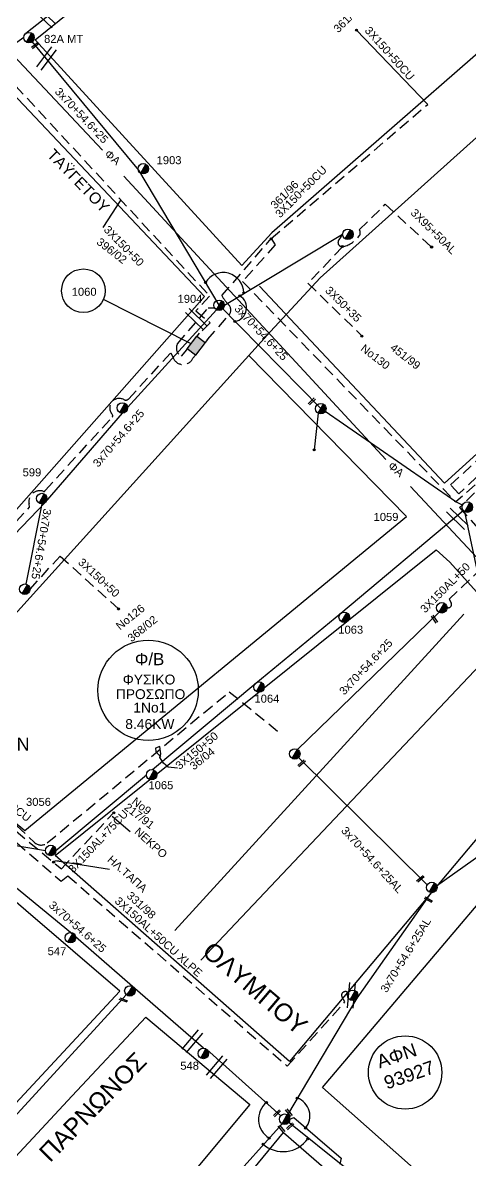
# Model space of a CAD drawing. Header units: millimetres. Extents: x -2449 to 9266, y 48 to 3905.
# Drawn here: x 7936.4 to 8037, y 3466.1 to 3722 of the extents above; entities that cross this region are included whole.
import ezdxf
from ezdxf.enums import TextEntityAlignment as Align

# ---------------------------------------------------------------- set-up
doc = ezdxf.new("R2010")
doc.units = ezdxf.units.MM
doc.linetypes.add('DASHED', pattern=[19.05, 12.7, -6.35])
for name, color, linetype in [('Link Box 4 Διευθύνσεων', 7, 'Continuous'), ('Άγνωστα', 7, 'Continuous'), ('Επιγραφές - Σχήματα', 7, 'Continuous'), ('Καλώδια ΧΤ   3x150+50CU', 7, 'DASHED'), ('Καλώδια ΧΤ   3x150AL+50CU', 7, 'DASHED'), ('Καλώδια ΧΤ   3x150AL+50XLPE', 7, 'DASHED'), ('Καλώδια ΧΤ   3x95+50 AL XLPE', 7, 'DASHED'), ('Μηχανική τομή', 7, 'Continuous'), ('Στύλος ΦΜ', 7, 'Continuous'), ('Στύλος ΦΜ @ 1', 7, 'Continuous'), ('Συνδέσεις', 7, 'Continuous'), ('Συνεστραμμένα ΧΤ   3x70+54.6+25 AL', 7, 'SYN_LINE'), ('Τομή', 7, 'Continuous'), ('Υπόβαθρο ΔΕΗ', 7, 'Continuous'), ('Υπόγεια Καλώδια Δικτύου ΧΤ   .075', 7, 'DASHED')]:
    doc.layers.add(name, color=color, linetype=linetype)
doc.styles.add('ar', font='arial.ttf')
doc.styles.add('arial', font='arial.ttf')
doc.styles.get("Standard").update_dxf_attribs({"font": 'arial.ttf'})
doc.linetypes.add('SYN_LINE', pattern='A,0.5,-0.0001,["/\\/\\/\\/",Standard,S=0.1,R=0,X=0,Y=-0.05],-0.25', length=0.7501)
doc.dimstyles.new('ISO-25', dxfattribs={"dimtxt": 2.5, "dimasz": 2.5, "dimexe": 1.25, "dimexo": 0.625, "dimtad": 1, "dimtxsty": 'Standard', "dimcen": 2.5, "dimadec": 0, "dimazin": 0, "dimtfac": 1, "dimtmove": 0, "dimatfit": 3, "dimfxl": 0, "dimarcsym": 0})

# ---------------------------------------------------------------- blocks, each defined once
blk = doc.blocks.new('ΥΠΑΡΧΩΝ ΤΣΙΜΕΝΤΕΝΙΟΣ ΣΤΥΛΟΣ')
at = {"layer": 'Στύλος ΦΜ'}
blk.add_hatch(color=7, dxfattribs=at).paths.add_polyline_path([(-1.29, -2.28, 0.574793), (2.62, 0, 0.268822), (1.3, 2.27)])
at = {"layer": 'Στύλος ΦΜ', "color": 7}
blk.add_line((-1.29, -2.28), (1.3, 2.27), dxfattribs=at)
blk.add_circle((0, 0), 2.62, dxfattribs=at)
at = {"layer": 'Στύλος ΦΜ', "flags": 4}
for tag, p in [('ΑΡΙΘΜΟΣ', (-4.68, 8.05)), ('ΤΥΠΟΣ', (-4.91, 3.03))]:
    blk.add_attdef(tag, p, '', height=4, dxfattribs=at)
blk = doc.blocks.new('LINK BOX 4 ΑΝΑΧΩΡΗΣΕΩΝ')
at = {"layer": 'Link Box 4 Διευθύνσεων', "ltscale": 40}
blk.add_hatch(color=256, dxfattribs=at).paths.add_polyline_path([(-3.54, 0), (-3.54, -4.67), (3.54, -4.67), (3.54, 0)])
for p, q in [((-3.54, 0), (-5.33, 0)), ((5.33, 0), (3.54, 0)), ((-3.54, -4.67), (-5.33, -4.67)), ((5.33, -4.67), (3.54, -4.67))]:
    blk.add_line(p, q, dxfattribs=at)
blk.add_lwpolyline([(-3.54, -4.67), (-3.54, 0), (3.54, 0), (3.54, -4.67)], close=True, dxfattribs=at)
blk = doc.blocks.new('ΜΗΧΑΝΙΚΗ ΤΟΜΗ')
at = {"layer": 'Μηχανική τομή', "ltscale": 40}
for p, q in [((-1.89, 0.78), (1.89, 0.78)), ((1.89, 0), (-1.89, 0))]:
    blk.add_line(p, q, dxfattribs=at)
blk = doc.blocks.new('ΤΟΜΗ')
at = {"layer": 'Τομή', "ltscale": 40}
for p, q in [((-5.68, 0), (5.68, 0)), ((5.68, -2.33), (-5.68, -2.33))]:
    blk.add_line(p, q, dxfattribs=at)
blk = doc.blocks.new('_ΣΥΝΔΕΣΗ')
at = {"layer": 'Συνδέσεις', "linetype": 'SYN_LINE', "ltscale": 40}
blk.add_hatch(color=256, dxfattribs=at).paths.add_polyline_path([(0.5, -0.01, 1), (-0.5, -0.01, 1)])
at = {"layer": 'Συνδέσεις'}
blk.add_circle((0, -0.01), 0.5, dxfattribs=at)

msp = doc.modelspace()

# ---------------------------------------------------------------- linework, layer by layer
at = {"layer": 'Άγνωστα', "color": 27, "linetype": 'SYN_LINE', "ltscale": 20}
msp.add_lwpolyline([(7936.58, 3718.62), (7922.91, 3708.87), (7891.07, 3683.43)], dxfattribs=at)
at = {"layer": 'Άγνωστα', "color": 30, "linetype": 'SYN_LINE', "ltscale": 15}
msp.add_lwpolyline([(7959.92, 3635.45), (7979.93, 3657.4)], dxfattribs=at)
at = {"layer": 'Άγνωστα', "color": 173, "linetype": 'DASHED', "ltscale": 0.2}
msp.add_lwpolyline([(7971.99, 3646.99, -0.415643), (7971.14, 3649.76), (7978.08, 3657.84), (7979.47, 3657.86)], format="xyb", dxfattribs=at)
at = {"layer": 'Άγνωστα', "color": 173, "linetype": 'SYN_LINE', "ltscale": 20}
msp.add_lwpolyline([(7972.78, 3647.94), (7971.99, 3646.99)], dxfattribs=at)
at = {"layer": 'Άγνωστα', "color": 151, "linetype": 'DASHED', "ltscale": 0.2}
msp.add_lwpolyline([(8048.24, 3615.81), (8043.45, 3621.49), (8034.53, 3612.93), (8058.35, 3586.33), (8060.33, 3586.33)], dxfattribs=at)
at = {"layer": 'Άγνωστα', "color": 6, "linetype": 'DASHED', "ltscale": 0.2}
msp.add_lwpolyline([(8036.32, 3613.01), (8036.32, 3613.02)], dxfattribs=at)
at = {"layer": 'Άγνωστα', "color": 30, "linetype": 'DASHED', "ltscale": 0.2}
msp.add_lwpolyline([(7937.99, 3594.56), (7944.76, 3602.02), (7957.89, 3590.12)], dxfattribs=at)
at = {"layer": 'Άγνωστα', "color": 1, "linetype": 'SYN_LINE', "ltscale": 20}
msp.add_lwpolyline([(7943.82, 3535.8), (7964.15, 3552.84)], dxfattribs=at)
at = {"layer": 'Άγνωστα'}
msp.add_circle((8022.33, 3485.88), 8.24, dxfattribs=at)
at = {"layer": 'Επιγραφές - Σχήματα', "linetype": 'Continuous', "ltscale": 0.2}
for points in [[(7954.47, 3659.8), (7974.14, 3649.86)], [(7971.16, 3554.33), (7969.08, 3554.57), (7968, 3555.41), (7967.15, 3556.72), (7967.38, 3557.57), (7967.15, 3559.19), (7966.23, 3558.8), (7966.3, 3558.03), (7967.38, 3556.8)]]:
    msp.add_lwpolyline(points, dxfattribs=at)
msp.add_circle((7950, 3661.69), 4.91, dxfattribs=at)
at = {"layer": 'Επιγραφές - Σχήματα', "color": 202}
msp.add_circle((7964.55, 3571.83), 11.28, dxfattribs=at)
at = {"layer": 'Επιγραφές - Σχήματα', "linetype": 'Continuous', "ltscale": 0.2}
for centre, radius, start, end in [((7981.41, 3661.15), 4.63, 0.9189, 148.7848), ((7983.56, 3657.88), 3.12, 279.5208, 58.7265), ((7996.65, 3476.08), 4.29, 320.3692, 70.5089), ((7994.28, 3475.36), 4.92, 129.6238, 239.2506), ((7994.87, 3474.9), 6.83, 228.9808, 324.7336)]:
    msp.add_arc(centre, radius, start, end, dxfattribs=at)
at = {"layer": 'Καλώδια ΧΤ   3x150+50CU', "color": 27, "ltscale": 40}
msp.add_lwpolyline([(8027.42, 3703.61), (8011.41, 3720.32)], dxfattribs=at)
at = {"layer": 'Καλώδια ΧΤ   3x150+50CU', "color": 27, "ltscale": 0.2}
msp.add_lwpolyline([(7977.89, 3650.73), (7982.71, 3656.19, 0.400346), (7982.61, 3658.6, -0.082133), (7981.14, 3660.6), (7992.24, 3673.41), (8027.42, 3703.61)], format="xyb", dxfattribs=at)
msp.add_lwpolyline([(7992.24, 3673.41), (7993.14, 3672.02), (7985.77, 3663.78), (8033.7, 3614.19)], dxfattribs=at)
at = {"layer": 'Καλώδια ΧΤ   3x150AL+50CU', "color": 30, "linetype": 'DASHED', "ltscale": 0.2}
msp.add_lwpolyline([(8050.37, 3617.73), (8044.02, 3624.91), (8034.37, 3616.03), (8032.56, 3618), (8081.94, 3664.11), (8082.4, 3663.83, 0.849561), (8085.08, 3666.86), (8123.91, 3701.29), (8123.06, 3702.22, -0.255549), (8121.12, 3710.25), (8107.87, 3724.98), (8103.71, 3726.37, -1.820688), (8105.44, 3727.83)], format="xyb", dxfattribs=at)
at = {"layer": 'Καλώδια ΧΤ   3x150AL+50CU', "color": 27, "linetype": 'DASHED', "ltscale": 0.2}
msp.add_lwpolyline([(8049.27, 3616.74), (8043.81, 3623.04), (8033.7, 3614.19)], dxfattribs=at)
at = {"layer": 'Καλώδια ΧΤ   3x150AL+50CU', "color": 62, "ltscale": 0.2}
msp.add_lwpolyline([(7915.8, 3558.96), (7917.74, 3558.98, -0.346233), (7921.14, 3554.39), (7938.94, 3537.64, 0.369758), (7941.86, 3537.5), (7982.79, 3571.49), (7994.54, 3561.92)], format="xyb", dxfattribs=at)
at = {"layer": 'Καλώδια ΧΤ   3x150AL+50CU', "color": 27, "ltscale": 0.2}
msp.add_lwpolyline([(7913.08, 3555.64), (7912.77, 3552.63, 0.602274), (7919.64, 3548.04, -0.335701), (7923.46, 3547.45), (7945, 3528.91), (7946.53, 3530.08), (7995.84, 3487.3), (8008.81, 3501.76), (8008.16, 3502.81, -0.927541), (8009.5, 3503.78, 1.484398)], format="xyb", dxfattribs=at)
at = {"layer": 'Καλώδια ΧΤ   3x150AL+50XLPE', "color": 151, "linetype": 'SYN_LINE', "ltscale": 20}
msp.add_lwpolyline([(8039.83, 3592.91), (8035.74, 3611.99)], dxfattribs=at)
at = {"layer": 'Καλώδια ΧΤ   3x150AL+50XLPE', "color": 2, "ltscale": 0.2}
msp.add_lwpolyline([(8050.12, 3588.23), (8039.56, 3599.28), (8032.22, 3592.31), (8032.68, 3591.47, -0.610661), (8031.97, 3590.41, 0.063189), (8031.76, 3590.41, 0.87588)], format="xyb", dxfattribs=at)
at = {"layer": 'Καλώδια ΧΤ   3x95+50 AL XLPE', "color": 6, "linetype": 'DASHED', "ltscale": 0.2}
msp.add_lwpolyline([(8008.27, 3674.38), (8007.41, 3673.13, 0.6975), (8008.49, 3671.61, 0.168963), (8012.03, 3674.02, 0.330371), (8012.03, 3675.38), (8017.86, 3681.14)], format="xyb", dxfattribs=at)
msp.add_lwpolyline([(8017.86, 3681.14), (8028.28, 3671.49)], dxfattribs=at)
at = {"layer": 'Συνεστραμμένα ΧΤ   3x70+54.6+25 AL', "color": 85, "linetype": 'Continuous', "ltscale": 0.2}
for p, q in [((7954.3, 3693.32), (7928.1, 3721.12)), ((7959.07, 3687.48), (8017.97, 3623.75)), ((8023.56, 3617.65), (8101.56, 3533.95))]:
    msp.add_line(p, q, dxfattribs=at)
at = {"layer": 'Συνεστραμμένα ΧΤ   3x70+54.6+25 AL', "color": 1, "ltscale": 20}
msp.add_line((7933.55, 3474.86), (7960.46, 3504.22), dxfattribs=at)
at = {"layer": 'Συνεστραμμένα ΧΤ   3x70+54.6+25 AL', "color": 85, "ltscale": 20}
msp.add_line((7994.66, 3474.34), (7977.14, 3454.8), dxfattribs=at)
at = {"layer": 'Συνεστραμμένα ΧΤ   3x70+54.6+25 AL', "color": 1, "linetype": 'SYN_LINE', "ltscale": 20}
for points in [[(8025.72, 3794.46), (8005.62, 3777.09), (7975.17, 3751.96), (7950.16, 3729.97), (7937.03, 3719.54)], [(7965.53, 3554), (7988.74, 3573.46), (8007.89, 3589.16), (8035.41, 3612.26)], [(7976.96, 3491.33), (7961.04, 3505.24), (7947.08, 3517.37), (7920.15, 3539.41), (7903.22, 3554.21)], [(7920.15, 3539.41), (7941.47, 3535.8)]]:
    msp.add_lwpolyline(points, dxfattribs=at)
at = {"layer": 'Συνεστραμμένα ΧΤ   3x70+54.6+25 AL', "color": 6, "linetype": 'SYN_LINE', "ltscale": 20}
for points in [[(7980.51, 3658.42), (7962.43, 3688.78), (7937.76, 3718.62)], [(7981.69, 3658.42), (8008.27, 3674.38)], [(8035.24, 3613.5), (8033.7, 3614.19), (8003.37, 3635.17), (7980.51, 3658.42)]]:
    msp.add_lwpolyline(points, dxfattribs=at)
at = {"layer": 'Συνεστραμμένα ΧΤ   3x70+54.6+25 AL', "color": 30, "linetype": 'SYN_LINE', "ltscale": 20}
for points in [[(7915.71, 3588.06), (7916.71, 3588.45), (7941.47, 3614.14), (7958.77, 3634.15)], [(7940.62, 3613.78), (7937.05, 3595.71)]]:
    msp.add_lwpolyline(points, dxfattribs=at)
at = {"layer": 'Συνεστραμμένα ΧΤ   3x70+54.6+25 AL', "color": 6, "linetype": 'SYN_LINE', "ltscale": 10}
msp.add_lwpolyline([(8002.78, 3634.15), (8001.87, 3625.9)], dxfattribs=at)
at = {"layer": 'Συνεστραμμένα ΧΤ   3x70+54.6+25 AL', "color": 2, "linetype": 'SYN_LINE', "ltscale": 20}
for points in [[(7998.12, 3558.54), (8030, 3589.37)], [(8027.32, 3528.11), (7998.37, 3556.69)], [(8054.66, 3545.73), (8029.4, 3527.75)], [(8028.2, 3526.32), (8011.5, 3502.56), (7995.85, 3476.38)]]:
    msp.add_lwpolyline(points, dxfattribs=at)
at = {"layer": 'Συνεστραμμένα ΧΤ   3x70+54.6+25 AL', "color": 85, "linetype": 'SYN_LINE', "ltscale": 20}
for points in [[(7994.35, 3476.14), (7977.74, 3491.03)], [(8063.78, 3415.29), (8031.47, 3444.39), (8008.7, 3464.55), (7996.16, 3474.63)]]:
    msp.add_lwpolyline(points, dxfattribs=at)
at = {"layer": 'Συνεστραμμένα ΧΤ   3x70+54.6+25 AL', "color": 2, "linetype": 'SYN_LINE', "ltscale": 15}
msp.add_lwpolyline([(7996.42, 3475.37), (7997.31, 3475.75), (8007.96, 3466.57), (8007.64, 3465.22)], dxfattribs=at)
at = {"layer": 'Υπόβαθρο ΔΕΗ'}
for points in [[(8036.39, 3800.48), (8080.49, 3752.16), (8065.71, 3739.3), (8065.71, 3738.83), (7992.35, 3674.74), (7985.64, 3667.37), (7939.14, 3718.13), (7966.14, 3739.97), (7965.57, 3740.14), (8036.39, 3800.48)], [(8089.63, 3742.27), (8003.25, 3664.62), (7992.04, 3652.5), (7912.71, 3564.74), (7910.21, 3562.25), (7936.86, 3540.28), (8022.61, 3610.9), (7987.18, 3647.12)], [(8089.63, 3742.27), (8125.81, 3704.35), (8031.22, 3618.4), (7989.6, 3662.69)], [(7934.02, 3706.16), (7977.2, 3660.36), (7899.96, 3572.89), (7838.25, 3627.47), (7934.02, 3706.16)], [(8062.49, 3567.12), (7996.31, 3488.38), (7943.68, 3534.7), (8029.28, 3603.41), (8032.35, 3600.65)], [(8062.49, 3567.12), (8032.35, 3600.65)], [(8035.5, 3588.94), (7970.55, 3517.78)], [(7976.38, 3511.11), (8039.18, 3577.55)], [(8126.94, 3496.91), (8059.84, 3432.8), (8003.78, 3482.52), (8069.16, 3559.74), (8126.94, 3496.91)], [(7849.69, 3387.36), (7958.2, 3504.15), (7926.43, 3531.34), (7823.45, 3414.93), (7849.69, 3387.36)], [(7855.52, 3380.43), (7879.83, 3408.13), (7916.95, 3447.9), (7947.5, 3480.62), (7964.05, 3498.35), (7987.45, 3478.67), (7883.29, 3353.92), (7868.3, 3368.79)], [(7951.73, 3419.9), (7995.01, 3472.35), (8062.04, 3414.15), (8017.32, 3362.66), (7951.73, 3419.9)]]:
    msp.add_lwpolyline(points, dxfattribs=at)
at = {"layer": 'Υπόγεια Καλώδια Δικτύου ΧΤ   .075', "color": 133, "linetype": 'DASHED', "ltscale": 0.2}
msp.add_lwpolyline([(7925.3, 3705.95), (7932.17, 3710.6), (7978.38, 3660.48), (7975.26, 3657.17), (7978.53, 3654.46), (7975.77, 3651.8)], dxfattribs=at)
at = {"layer": 'Υπόγεια Καλώδια Δικτύου ΧΤ   .075', "color": 6, "linetype": 'DASHED', "ltscale": 0.2}
msp.add_lwpolyline([(8008.23, 3671.57), (8000.48, 3663.36), (8012.61, 3651.54)], dxfattribs=at)
at = {"layer": 'Υπόγεια Καλώδια Δικτύου ΧΤ   .075', "color": 173, "linetype": 'DASHED', "ltscale": 0.2}
msp.add_lwpolyline([(7915.9, 3557.34, 0.739554), (7910.59, 3564.59), (7901.5, 3572.87), (7912.56, 3585.56), (7912.41, 3586.22, -0.540668), (7916.01, 3590.06, 0.421947), (7916.52, 3590.43), (7937.91, 3613.04), (7937.77, 3613.8, -0.573167), (7941.02, 3616.57, 0.412239), (7941.38, 3616.74), (7956.48, 3633.28, 0.387901), (7956.48, 3633.88, -0.848014), (7959.09, 3637.2, 0.328134), (7960.12, 3637.34), (7969.66, 3647.75), (7970.15, 3646.6, 0.647835), (7974.63, 3646.51)], format="xyb", dxfattribs=at)
at = {"layer": 'Υπόγεια Καλώδια Δικτύου ΧΤ   .075', "color": 2, "linetype": 'DASHED', "ltscale": 0.2}
for points in [[(7920.29, 3552.37), (7945.04, 3531.67)], [(7945.04, 3531.67), (7956.87, 3544.35)]]:
    msp.add_lwpolyline(points, dxfattribs=at)

# ---------------------------------------------------------------- block references
at = {"layer": 'Link Box 4 Διευθύνσεων', "xscale": 0.5, "yscale": 0.5, "zscale": 0.5, "rotation": 52.26436619085629}
msp.add_blockref('LINK BOX 4 ΑΝΑΧΩΡΗΣΕΩΝ', (7974.41, 3650.05), dxfattribs=at)
at = {"layer": 'Μηχανική τομή'}
for p, xscale, yscale, zscale, rotation in [((7939.08, 3717.01), 0.499999999999879, 0.499999999999879, 0.499999999999879, 217.4717315120213), ((8001.22, 3636.93), 0.4999999999999827, 0.4999999999999827, 0.4999999999999827, 223.3085265091183), ((8029.11, 3587.95), 0.4999999999999988, 0.4999999999999988, 0.4999999999999988, 124.2828584634811), ((7998.93, 3555.55), 0.4999999999999998, 0.4999999999999998, 0.4999999999999998, 219.832260364199), ((8025.65, 3529.59), 0.4999999999999998, 0.4999999999999998, 0.4999999999999998, 219.832260364199), ((8027.69, 3524.88), 0.4999999999999989, 0.4999999999999989, 0.4999999999999989, 150.004758577269), ((7959.05, 3502.33), 0.4999999999999664, 0.4999999999999664, 0.4999999999999664, 161.0333520127776), ((7993.39, 3476.86), 0.499999999999999, 0.499999999999999, 0.499999999999999, 223.3085265091203), ((7996.01, 3476.71), 0.4999999999999989, 0.4999999999999989, 0.4999999999999989, 309.2415489733388), ((7996.34, 3473.93), 0.499999999999999, 0.499999999999999, 0.499999999999999, 223.3085265091203), ((7994.41, 3473.08), 0.4999999999999989, 0.4999999999999989, 0.4999999999999989, 309.2415489733388)]:
    msp.add_blockref('ΜΗΧΑΝΙΚΗ ΤΟΜΗ', p, dxfattribs=dict(at, xscale=xscale, yscale=yscale, zscale=zscale, rotation=rotation))
at = {"layer": 'Στύλος ΦΜ @ 1', "ltscale": 40}
ref = msp.add_blockref('ΥΠΑΡΧΩΝ ΤΣΙΜΕΝΤΕΝΙΟΣ ΣΤΥΛΟΣ', (7937.76, 3718.62), dxfattribs=dict(at, xscale=0.4499999999998181, yscale=0.4499999999998181, zscale=0.4499999999998181))
ref.add_attrib('ΤΥΠΟΣ', '82A ΜΤ', (7941.15, 3717.43), dxfattribs={"layer": 'Στύλος ΦΜ', "height": 1.8, "flags": 4})
ref = msp.add_blockref('ΥΠΑΡΧΩΝ ΤΣΙΜΕΝΤΕΝΙΟΣ ΣΤΥΛΟΣ', (7963.45, 3689.13), dxfattribs=dict(at, xscale=0.4499999999998181, yscale=0.4499999999998181, zscale=0.4499999999998181))
ref.add_attrib('ΑΡΙΘΜΟΣ', '1903', (7966.46, 3690.15), dxfattribs={"layer": 'Στύλος ΦΜ', "height": 1.8, "flags": 4})
at = {"layer": 'Στύλος ΦΜ @ 1', "ltscale": 40, "xscale": 0.4499999999998181, "yscale": 0.4499999999998181, "zscale": 0.4499999999998181}
for p in [(8009.45, 3674.38), (7958.75, 3635.33), (8003.37, 3635.17), (7936.82, 3594.56), (8030.58, 3590.39), (7997.53, 3557.52), (8028.32, 3527.49), (7960.45, 3504.22), (8010.54, 3503.24), (7995.24, 3475.37)]:
    msp.add_blockref('ΥΠΑΡΧΩΝ ΤΣΙΜΕΝΤΕΝΙΟΣ ΣΤΥΛΟΣ', p, dxfattribs=at)
at = {"layer": 'Στύλος ΦΜ @ 1', "ltscale": 40}
ref = msp.add_blockref('ΥΠΑΡΧΩΝ ΤΣΙΜΕΝΤΕΝΙΟΣ ΣΤΥΛΟΣ', (7980.51, 3658.42), dxfattribs=dict(at, xscale=0.4499999999998181, yscale=0.4499999999998181, zscale=0.4499999999998181))
ref.add_attrib('ΑΡΙΘΜΟΣ', '1904', (7971.17, 3658.97), dxfattribs={"layer": 'Στύλος ΦΜ', "height": 1.8, "flags": 4})
ref = msp.add_blockref('ΥΠΑΡΧΩΝ ΤΣΙΜΕΝΤΕΝΙΟΣ ΣΤΥΛΟΣ', (7940.62, 3614.96), dxfattribs=dict(at, xscale=0.4499999999998181, yscale=0.4499999999998181, zscale=0.4499999999998181))
ref.add_attrib('ΑΡΙΘΜΟΣ', '599', (7936.33, 3619.95), dxfattribs={"layer": 'Στύλος ΦΜ', "height": 1.8, "flags": 4})
ref = msp.add_blockref('ΥΠΑΡΧΩΝ ΤΣΙΜΕΝΤΕΝΙΟΣ ΣΤΥΛΟΣ', (8036.32, 3613.02), dxfattribs=dict(at, xscale=0.4499999999998181, yscale=0.4499999999998181, zscale=0.4499999999998181))
ref.add_attrib('ΑΡΙΘΜΟΣ', '1059', (8015.24, 3609.92), dxfattribs={"layer": 'Στύλος ΦΜ', "height": 1.8, "flags": 4})
ref = msp.add_blockref('ΥΠΑΡΧΩΝ ΤΣΙΜΕΝΤΕΝΙΟΣ ΣΤΥΛΟΣ', (8008.63, 3588.25), dxfattribs=dict(at, xscale=0.4499999999998181, yscale=0.4499999999998181, zscale=0.4499999999998181))
ref.add_attrib('ΑΡΙΘΜΟΣ', '1063', (8007.3, 3584.56), dxfattribs={"layer": 'Στύλος ΦΜ', "height": 1.8, "flags": 4})
ref = msp.add_blockref('ΥΠΑΡΧΩΝ ΤΣΙΜΕΝΤΕΝΙΟΣ ΣΤΥΛΟΣ', (7989.49, 3572.56), dxfattribs=dict(at, xscale=0.4499999999998181, yscale=0.4499999999998181, zscale=0.4499999999998181))
ref.add_attrib('ΤΥΠΟΣ', '1064', (7988.46, 3569.04), dxfattribs={"layer": 'Στύλος ΦΜ', "height": 1.8, "flags": 4})
ref = msp.add_blockref('ΥΠΑΡΧΩΝ ΤΣΙΜΕΝΤΕΝΙΟΣ ΣΤΥΛΟΣ', (7965.33, 3552.84), dxfattribs=dict(at, xscale=0.4499999999998181, yscale=0.4499999999998181, zscale=0.4499999999998181))
ref.add_attrib('ΑΡΙΘΜΟΣ', '1065', (7964.62, 3549.58), dxfattribs={"layer": 'Στύλος ΦΜ', "height": 1.8, "flags": 4})
ref = msp.add_blockref('ΥΠΑΡΧΩΝ ΤΣΙΜΕΝΤΕΝΙΟΣ ΣΤΥΛΟΣ', (7942.65, 3535.8), dxfattribs=dict(at, xscale=0.4499999999998181, yscale=0.4499999999998181, zscale=0.4499999999998181))
ref.add_attrib('ΤΥΠΟΣ', '3056', (7937.1, 3545.84), dxfattribs={"layer": 'Στύλος ΦΜ', "height": 1.8, "flags": 4})
ref = msp.add_blockref('ΥΠΑΡΧΩΝ ΤΣΙΜΕΝΤΕΝΙΟΣ ΣΤΥΛΟΣ', (7947.08, 3516.19), dxfattribs=dict(at, xscale=0.4499999999998181, yscale=0.4499999999998181, zscale=0.4499999999998181))
ref.add_attrib('ΤΥΠΟΣ', '547', (7941.95, 3512.25), dxfattribs={"layer": 'Στύλος ΦΜ', "height": 1.8, "flags": 4})
ref = msp.add_blockref('ΥΠΑΡΧΩΝ ΤΣΙΜΕΝΤΕΝΙΟΣ ΣΤΥΛΟΣ', (7976.96, 3490.15), dxfattribs=dict(at, xscale=0.4499999999998181, yscale=0.4499999999998181, zscale=0.4499999999998181))
ref.add_attrib('ΤΥΠΟΣ', '548', (7971.78, 3486.49), dxfattribs={"layer": 'Στύλος ΦΜ', "height": 1.8, "flags": 4})
at = {"layer": 'Συνδέσεις', "xscale": 0.4500000000000455, "yscale": 0.4500000000000455, "zscale": 0.4500000000000455}
for p in [(8011.41, 3720.32), (7992.21, 3673.36), (8008.22, 3671.64), (8028.29, 3671.53), (7977.46, 3663.56), (7986.05, 3661.23), (7985.2, 3660.53), (7984.07, 3654.8), (8012.57, 3651.47), (8001.87, 3625.9), (7957.89, 3590.12), (7956.82, 3544.29), (7943.3, 3533.2), (7991.15, 3479.15), (7998.09, 3480.13), (7999.96, 3473.35), (7990.39, 3469.75), (7991.77, 3471.13), (8000.44, 3470.96)]:
    msp.add_blockref('_ΣΥΝΔΕΣΗ', p, dxfattribs=at)
at = {"layer": 'Τομή'}
for p, xscale, yscale, zscale, rotation in [((7940.91, 3722.77), 0.4999999999999942, 0.4999999999999942, 0.4999999999999942, 135.7962430574156), ((7941.21, 3714.28), 0.5000000000000154, 0.5000000000000154, 0.5000000000000154, 52.92211781636168), ((7974.99, 3654.85), 0.4999999999999942, 0.4999999999999942, 0.4999999999999942, 135.7962430574156), ((8033.67, 3610), 0.4999999999999942, 0.4999999999999942, 0.4999999999999942, 135.7962430574156), ((8009.66, 3503.26), 0.5000000000000009, 0.5000000000000009, 0.5000000000000009, 84.92330898060986), ((7974.03, 3493.28), 0.4999999999999998, 0.4999999999999998, 0.4999999999999998, 49.65222148479702), ((7979.48, 3487.46), 0.4999999999999998, 0.4999999999999998, 0.4999999999999998, 49.65222148479702)]:
    msp.add_blockref('ΤΟΜΗ', p, dxfattribs=dict(at, xscale=xscale, yscale=yscale, zscale=zscale, rotation=rotation))

# ---------------------------------------------------------------- texts
at = {"layer": 'Άγνωστα', "linetype": 'SYN_LINE', "ltscale": 20, "char_height": 1.8, "width": 69.1904, "attachment_point": 1, "style": 'arial'}
for s, insert, rotation in [('3X50+35', (8005.48, 3662.87), 315.372), ('3X150+50', (7949.86, 3601.73), 317.3341), ('3X150+50', (7970.47, 3555.27), 39.7676), ('3X150AL+75CU', (7946.39, 3531.85), 46.7115)]:
    msp.add_mtext(s, dxfattribs=dict(at, insert=insert, rotation=rotation))
at = {"layer": 'Επιγραφές - Σχήματα', "color": 1, "style": 'ar'}
for s, height, p in [('Φ/Β', 2.719, (7964.88, 3578.89)), ('ΦΥΣΙΚΟ ', 2.224, (7965.18, 3574.25)), ('1No1', 2.224, (7964.93, 3567.93)), ('8.46KW', 2.224, (7964.93, 3564.24))]:
    msp.add_text(s, height=height, dxfattribs=at).set_placement(p, align=Align.MIDDLE)
at = {"layer": 'Επιγραφές - Σχήματα', "linetype": 'SYN_LINE', "ltscale": 20, "char_height": 1.8, "width": 69.1904, "attachment_point": 1, "style": 'arial'}
for s, insert, rotation in [('361/96', (8006.02, 3720.84), 45.2077), ('361/96', (7991.87, 3681.21), 45.2077), ('396/02', (7953.89, 3673.75), 322.3027), ('Nο130', (8013.26, 3649.81), 322.3027), ('451/99', (8019.9, 3649.97), 322.3027), ('Nο126', (7957.08, 3586.68), 38.821), ('368/02', (7959.69, 3583.98), 38.821), ('36/04', (7973.7, 3555.18), 38.821), ('217/91', (7960.09, 3546.62), 322.3027), ('Νο9', (7961.81, 3547.92), 322.3027), ('ΝΕΚΡΟ', (7962.52, 3541.13), 317.944), ('ΗΛ.ΤΑΠΑ', (7956.44, 3534.87), 317.944), ('331/98', (7960.77, 3526.74), 317.944)]:
    msp.add_mtext(s, dxfattribs=dict(at, insert=insert, rotation=rotation))
at = {"layer": 'Επιγραφές - Σχήματα', "width": 157.7424, "attachment_point": 1}
for s, insert, char_height, rotation in [('\\pt80;ΤΑΫΓΕΤΟΥ', (7943.43, 3693.84), 2.5, 314.0847), ('ΟΛΥΜΠΟΥ', (7979.04, 3515.61), 4, 319.5815), ('ΑΦΝ\\P93927', (8015.61, 3489.59), 3, 18.9876), ('\\pt128;ΠΑΡΝΩΝΟΣ', (7939.64, 3468.25), 4, 45.7448)]:
    msp.add_mtext(s, dxfattribs=dict(at, insert=insert, char_height=char_height, rotation=rotation))
at = {"layer": 'Επιγραφές - Σχήματα', "linetype": 'DASHED', "ltscale": 0.1, "insert": (7947.37, 3662.36), "char_height": 1.8, "width": 69.1904, "attachment_point": 1, "rotation": 359.9244, "style": 'arial'}
msp.add_mtext('1060', dxfattribs=at)
at = {"layer": 'Επιγραφές - Σχήματα', "color": 1, "insert": (7957.28, 3572.07), "char_height": 2.224, "width": 16.0133, "attachment_point": 1}
msp.add_mtext('ΠΡΟΣΩΠΟ', dxfattribs=at)
at = {"layer": 'Επιγραφές - Σχήματα', "insert": (7920.87, 3561.16), "char_height": 2.91, "width": 33.4488, "attachment_point": 1}
msp.add_mtext('ΦΒ-112N', dxfattribs=at)
at = {"layer": 'Καλώδια ΧΤ   3x150+50CU', "ltscale": 40, "char_height": 1.8, "width": 69.1904, "attachment_point": 1, "style": 'arial'}
for insert, rotation in [((8014.46, 3721.32), 311.8816), ((7992.94, 3679.22), 45.2077)]:
    msp.add_mtext('3X150+50CU', dxfattribs=dict(at, insert=insert, rotation=rotation))
at = {"layer": 'Καλώδια ΧΤ   3x150AL+50CU', "ltscale": 40, "char_height": 1.8, "width": 69.1904, "attachment_point": 1, "style": 'arial'}
for s, insert, rotation in [('3X150AL+50CU', (7924, 3554.7), 322.3027), ('3X150AL+50CU XLPE', (7958.08, 3525.56), 317.944)]:
    msp.add_mtext(s, dxfattribs=dict(at, insert=insert, rotation=rotation))
at = {"layer": 'Καλώδια ΧΤ   3x150AL+50XLPE', "ltscale": 40, "insert": (8025.55, 3590.35), "char_height": 1.8, "width": 69.1904, "attachment_point": 1, "rotation": 45.2077, "style": 'arial'}
msp.add_mtext('3X150AL+50', dxfattribs=at)
at = {"layer": 'Καλώδια ΧΤ   3x95+50 AL XLPE', "ltscale": 40, "insert": (8024.68, 3680.33), "char_height": 1.8, "width": 69.1904, "attachment_point": 1, "rotation": 315.372, "style": 'arial'}
msp.add_mtext('3X95+50AL', dxfattribs=at)
at = {"layer": 'Συνεστραμμένα ΧΤ   3x70+54.6+25 AL', "linetype": 'SYN_LINE', "ltscale": 20, "char_height": 1.8, "attachment_point": 1, "style": 'arial'}
for s, insert, width, rotation in [('3x70+54.6+25', (7944.74, 3707.58), 69.1904, 313.3302), ('3x70+54.6+25', (7985.12, 3658.76), 69.1904, 313.3302), ('3x70+54.6+25', (7951.95, 3623.05), 69.1904, 49.0464), ('3x70+54.6+25', (7942.83, 3612.49), 69.1904, 260.0571), ('3x70+54.6+25', (8007.33, 3571.85), 69.1904, 46.7356), ('3x70+54.6+25AL', (8009.14, 3541.38), 69.1904, 312.4967), ('3x70+54.6+25', (7943.24, 3524.62), 69.1904, 318.8528), ('3x70+54.6+25AL', (8016.64, 3504.61), 21.2072, 58.2717)]:
    msp.add_mtext(s, dxfattribs=dict(at, insert=insert, width=width, rotation=rotation))
at = {"layer": 'Συνεστραμμένα ΧΤ   3x70+54.6+25 AL', "color": 85, "linetype": 'Continuous', "ltscale": 0.2, "char_height": 1.8, "width": 8.6169, "attachment_point": 1, "rotation": 319.6377}
for insert in [(7955.74, 3693.55), (8019.47, 3623.41)]:
    msp.add_mtext('ΦΑ', dxfattribs=dict(at, insert=insert))
at = {"layer": 'Υπόγεια Καλώδια Δικτύου ΧΤ   .075', "linetype": 'DASHED', "ltscale": 0.1, "insert": (7955.72, 3676.52), "char_height": 1.8, "width": 69.1904, "attachment_point": 1, "rotation": 314.4491, "style": 'arial'}
msp.add_mtext('3X150+50', dxfattribs=at)

# ---------------------------------------------------------------- leaders
at = {"layer": 'Επιγραφές - Σχήματα', "ltscale": 40}
for points in [[(7958.39, 3682.15), (7954.38, 3675.9)], [(7956.49, 3543.5), (7960.53, 3540.08)], [(7943.58, 3533.57), (7955.83, 3531.62)]]:
    msp.add_leader(points, dimstyle='ISO-25', override={"dimasz": 1, "dimtad": 0}, dxfattribs=at)

doc.saveas('drawing.dxf')
